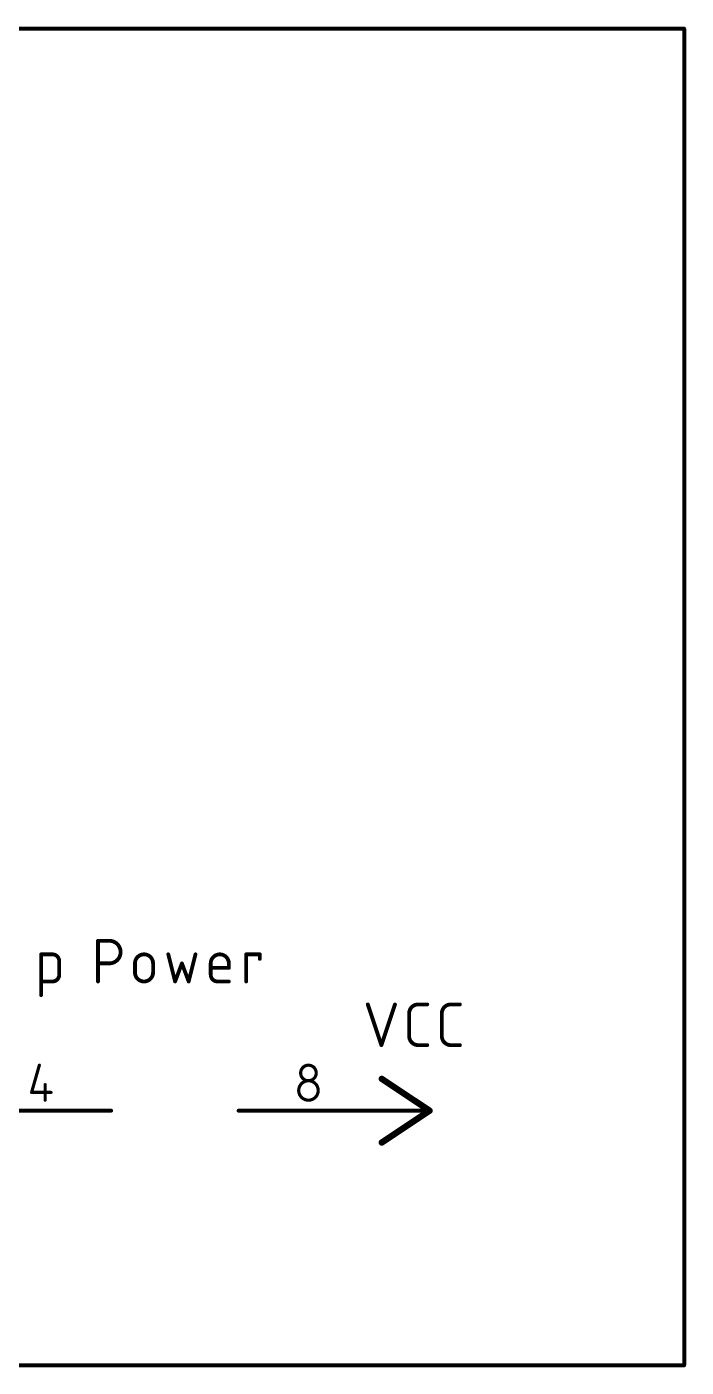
# Model space of a CAD drawing. Extents: x 0 to 150, y 0 to 89.
# Drawn here: x 123.6 to 149.9, y -0.1 to 53.4 of the extents above; entities that cross this region are included whole.
import ezdxf

# ---------------------------------------------------------------- set-up
doc = ezdxf.new("R2010")
doc.units = 0
for name, color, linetype in [('94', 12, 'CONTINUOUS'), ('95', 251, 'CONTINUOUS'), ('96', 251, 'CONTINUOUS'), ('97', 251, 'CONTINUOUS')]:
    doc.layers.add(name, color=color, linetype=linetype)

msp = doc.modelspace()

# ---------------------------------------------------------------- linework, layer by layer
at = {"layer": '94'}
for points, const_width in [([(139.7, 10.16), (137.795, 11.43)], 0.254), ([(121.92, 10.16), (127, 10.16)], 0.1524), ([(137.16, 10.16), (132.08, 10.16)], 0.1524), ([(137.16, 10.16), (139.7, 10.16)], 0.1524), ([(137.795, 8.89), (139.7, 10.16)], 0.254)]:
    msp.add_lwpolyline(points, dxfattribs=dict(at, const_width=const_width))
for points, const_width in [([(137.8302, 11.4828, 1), (137.7598, 11.3772)], 0.127), ([(127, 10.1219, 1), (127, 10.1981)], 0.0762), ([(132.08, 10.1981, 1), (132.08, 10.1219)], 0.0762), ([(137.16, 10.1981, 1), (137.16, 10.1219)], 0.0762), ([(137.16, 10.1219, 1), (137.16, 10.1981)], 0.0762), ([(139.7352, 10.1072, 1), (139.6648, 10.2128)], 0.127), ([(139.6648, 10.1072, 1), (139.7352, 10.2128)], 0.127), ([(139.7, 10.1219, 1), (139.7, 10.1981)], 0.0762), ([(137.7598, 8.9428, 1), (137.8302, 8.8372)], 0.127)]:
    msp.add_lwpolyline(points, format="xyb", dxfattribs=dict(at, const_width=const_width))
at = {"layer": '95', "const_width": 0.127}
for points in [[(124.134, 11.9761), (123.8236, 10.8895)], [(124.3669, 11.2), (124.3669, 10.5791)], [(123.8236, 10.8895), (124.5997, 10.8895)]]:
    msp.add_lwpolyline(points, dxfattribs=at)
at = {"layer": '95'}
for points, const_width in [([(124.1646, 11.9674, 1), (124.1035, 11.9848)], 0.0635), ([(135.1788, 11.6657, 1), (134.5579, 11.6657)], 0.127), ([(124.3986, 11.2, 1), (124.3351, 11.2)], 0.0635), ([(135.2564, 10.9672, 1), (134.4803, 10.9672)], 0.127), ([(134.5579, 11.6657, 1), (135.1788, 11.6657)], 0.127), ([(134.5897, 11.6657, 1), (134.5262, 11.6657)], 0.0635), ([(134.5262, 11.6657, 1), (134.5897, 11.6657)], 0.0635), ([(135.147, 11.6657, 1), (135.2105, 11.6657)], 0.0635), ([(135.2105, 11.6657, 1), (135.1471, 11.6657)], 0.0635), ([(123.8236, 10.9213, 1), (123.8236, 10.8578)], 0.0635), ([(123.7931, 10.8983, 1), (123.8541, 10.8808)], 0.0635), ([(124.5997, 10.8578, 1), (124.5997, 10.9213)], 0.0635), ([(134.4803, 10.9672, 1), (135.2564, 10.9672)], 0.127), ([(134.512, 10.9672, 1), (134.4485, 10.9672)], 0.0635), ([(134.4486, 10.9672, 1), (134.512, 10.9672)], 0.0635), ([(135.2882, 10.9672, 1), (135.2247, 10.9672)], 0.0635), ([(135.2247, 10.9672, 1), (135.2882, 10.9672)], 0.0635), ([(124.3351, 10.5791, 1), (124.3986, 10.5791)], 0.0635)]:
    msp.add_lwpolyline(points, format="xyb", dxfattribs=dict(at, const_width=const_width))
at = {"layer": '96', "const_width": 0.1524}
for points in [[(137.2362, 14.4018), (137.7781, 12.7762)], [(137.7781, 12.7762), (138.3199, 14.4018)], [(139.2469, 14.4018), (139.6082, 14.4018)], [(140.5495, 14.4018), (140.9108, 14.4018)], [(138.8857, 13.1374), (138.8857, 14.0406)], [(140.1883, 13.1374), (140.1883, 14.0406)], [(139.6082, 12.7762), (139.2469, 12.7762)], [(140.9108, 12.7762), (140.5495, 12.7762)]]:
    msp.add_lwpolyline(points, dxfattribs=at)
at = {"layer": '96'}
for points, const_width in [([(137.2723, 14.4138, 1), (137.2001, 14.3898)], 0.0762), ([(138.3561, 14.3898, 1), (138.2838, 14.4138)], 0.0762), ([(139.2469, 14.4018, 0.4142), (138.8857, 14.0406)], 0.1524), ([(139.2469, 14.4399, 1), (139.2469, 14.3637)], 0.0762), ([(139.2469, 14.3637, 1), (139.2469, 14.4399)], 0.0762), ([(139.6082, 14.3637, 1), (139.6082, 14.4399)], 0.0762), ([(140.5495, 14.4018, 0.4142), (140.1883, 14.0406)], 0.1524), ([(140.5495, 14.4399, 1), (140.5495, 14.3637)], 0.0762), ([(140.5495, 14.3637, 1), (140.5495, 14.4399)], 0.0762), ([(140.9108, 14.3637, 1), (140.9108, 14.4399)], 0.0762), ([(138.9238, 14.0406, 1), (138.8476, 14.0406)], 0.0762), ([(138.8476, 14.0406, 1), (138.9238, 14.0406)], 0.0762), ([(140.2264, 14.0406, 1), (140.1502, 14.0406)], 0.0762), ([(140.1502, 14.0406, 1), (140.2264, 14.0406)], 0.0762), ([(138.8857, 13.1374, 0.4142), (139.2469, 12.7762)], 0.1524), ([(138.9238, 13.1374, 1), (138.8476, 13.1374)], 0.0762), ([(138.8476, 13.1374, 1), (138.9238, 13.1374)], 0.0762), ([(139.2469, 12.8143, 1), (139.2469, 12.7381)], 0.0762), ([(139.2469, 12.7381, 1), (139.2469, 12.8143)], 0.0762), ([(139.6082, 12.7381, 1), (139.6082, 12.8143)], 0.0762), ([(140.1883, 13.1374, 0.4142), (140.5495, 12.7762)], 0.1524), ([(140.2264, 13.1374, 1), (140.1502, 13.1374)], 0.0762), ([(140.1502, 13.1374, 1), (140.2264, 13.1374)], 0.0762), ([(140.5495, 12.8143, 1), (140.5495, 12.7381)], 0.0762), ([(140.5495, 12.7381, 1), (140.5495, 12.8143)], 0.0762), ([(140.9108, 12.7381, 1), (140.9108, 12.8143)], 0.0762), ([(137.7419, 12.7882, 1), (137.8142, 12.7642)], 0.0762), ([(137.7419, 12.7642, 1), (137.8142, 12.7882)], 0.0762)]:
    msp.add_lwpolyline(points, format="xyb", dxfattribs=dict(at, const_width=const_width))
at = {"layer": '97', "const_width": 0.1524}
for points in [[(149.86, 53.34), (73.66, 53.34)], [(149.86, 0), (149.86, 53.34)], [(126.4723, 15.3162), (126.4723, 16.9418)], [(126.4723, 16.9418), (126.9239, 16.9418)], [(124.2042, 14.7743), (124.2042, 16.3999)], [(124.2042, 16.3999), (124.6558, 16.3999)], [(124.9267, 16.129), (124.9267, 15.5871)], [(126.9239, 16.0387), (126.4723, 16.0387)], [(127.9484, 15.6774), (127.9484, 16.0387)], [(128.6709, 16.0387), (128.6709, 15.6774)], [(129.2788, 16.3999), (129.5497, 15.3162)], [(129.5497, 15.3162), (129.8206, 16.0387)], [(129.8206, 16.0387), (130.0916, 15.3162)], [(130.0916, 15.3162), (130.3625, 16.3999)], [(130.9704, 15.5871), (130.9704, 16.0387)], [(131.6929, 16.0387), (131.6929, 15.8581)], [(132.3857, 15.3162), (132.3857, 16.3999)], [(132.3857, 16.3999), (132.9276, 16.3999)], [(132.9276, 16.3999), (132.9276, 16.2193)], [(131.6929, 15.8581), (130.9704, 15.8581)], [(124.6558, 15.3162), (124.2042, 15.3162)], [(131.6929, 15.3162), (131.2413, 15.3162)], [(0, 0), (149.86, 0)]]:
    msp.add_lwpolyline(points, dxfattribs=at)
at = {"layer": '97'}
for points, const_width in [([(149.8981, 53.34, 1), (149.8219, 53.34)], 0.0762), ([(149.86, 53.3019, 1), (149.86, 53.3781)], 0.0762), ([(126.5104, 16.9418, 1), (126.4342, 16.9418)], 0.0762), ([(126.4723, 16.9799, 1), (126.4723, 16.9037)], 0.0762), ([(126.9239, 16.0387, 1), (126.9239, 16.9418)], 0.1524), ([(126.9239, 16.9799, 1), (126.9239, 16.9037)], 0.0762), ([(126.9239, 16.9037, 1), (126.9239, 16.9799)], 0.0762), ([(124.2423, 16.3999, 1), (124.1661, 16.3999)], 0.0762), ([(124.2042, 16.438, 1), (124.2042, 16.3618)], 0.0762), ([(124.9267, 16.129, 0.4142), (124.6558, 16.3999)], 0.1524), ([(124.6558, 16.438, 1), (124.6558, 16.3618)], 0.0762), ([(124.6558, 16.3618, 1), (124.6558, 16.438)], 0.0762), ([(124.9648, 16.129, 1), (124.8886, 16.129)], 0.0762), ([(124.8886, 16.129, 1), (124.9648, 16.129)], 0.0762), ([(126.4723, 16.0768, 1), (126.4723, 16.0006)], 0.0762), ([(126.9239, 16.0768, 1), (126.9239, 16.0006)], 0.0762), ([(126.9239, 16.0006, 1), (126.9239, 16.0768)], 0.0762), ([(128.6709, 16.0387, 1), (127.9484, 16.0387)], 0.1524), ([(127.9865, 16.0387, 1), (127.9103, 16.0387)], 0.0762), ([(127.9103, 16.0387, 1), (127.9865, 16.0387)], 0.0762), ([(128.709, 16.0387, 1), (128.6328, 16.0387)], 0.0762), ([(128.6328, 16.0387, 1), (128.709, 16.0387)], 0.0762), ([(129.3157, 16.4092, 1), (129.2418, 16.3907)], 0.0762), ([(129.8563, 16.0521, 1), (129.785, 16.0253)], 0.0762), ([(129.8563, 16.0253, 1), (129.785, 16.0521)], 0.0762), ([(130.3995, 16.3907, 1), (130.3255, 16.4092)], 0.0762), ([(131.6929, 16.0387, 1), (130.9704, 16.0387)], 0.1524), ([(131.0085, 16.0387, 1), (130.9323, 16.0387)], 0.0762), ([(130.9323, 16.0387, 1), (131.0085, 16.0387)], 0.0762), ([(131.731, 16.0387, 1), (131.6548, 16.0387)], 0.0762), ([(131.6548, 16.0387, 1), (131.731, 16.0387)], 0.0762), ([(132.4238, 16.3999, 1), (132.3476, 16.3999)], 0.0762), ([(132.3857, 16.438, 1), (132.3857, 16.3618)], 0.0762), ([(132.9657, 16.3999, 1), (132.8895, 16.3999)], 0.0762), ([(132.8895, 16.2193, 1), (132.9657, 16.2193)], 0.0762), ([(132.9276, 16.3618, 1), (132.9276, 16.438)], 0.0762), ([(124.6558, 15.3162, 0.4142), (124.9267, 15.5871)], 0.1524), ([(124.9648, 15.5871, 1), (124.8886, 15.5871)], 0.0762), ([(124.8886, 15.5871, 1), (124.9648, 15.5871)], 0.0762), ([(127.9484, 15.6774, 1), (128.6709, 15.6774)], 0.1524), ([(127.9865, 15.6774, 1), (127.9103, 15.6774)], 0.0762), ([(127.9103, 15.6774, 1), (127.9865, 15.6774)], 0.0762), ([(128.709, 15.6774, 1), (128.6328, 15.6774)], 0.0762), ([(128.6328, 15.6774, 1), (128.709, 15.6774)], 0.0762), ([(130.9704, 15.8962, 1), (130.9704, 15.82)], 0.0762), ([(130.9704, 15.5871, 0.4142), (131.2413, 15.3162)], 0.1524), ([(131.0085, 15.5871, 1), (130.9323, 15.5871)], 0.0762), ([(130.9323, 15.5871, 1), (131.0085, 15.5871)], 0.0762), ([(131.6548, 15.8581, 1), (131.731, 15.8581)], 0.0762), ([(131.6929, 15.82, 1), (131.6929, 15.8962)], 0.0762), ([(124.2042, 15.3543, 1), (124.2042, 15.2781)], 0.0762), ([(124.6558, 15.3543, 1), (124.6558, 15.2781)], 0.0762), ([(124.6558, 15.2781, 1), (124.6558, 15.3543)], 0.0762), ([(126.4342, 15.3162, 1), (126.5104, 15.3162)], 0.0762), ([(129.514, 15.3296, 1), (129.5854, 15.3028)], 0.0762), ([(129.5127, 15.307, 1), (129.5867, 15.3254)], 0.0762), ([(130.0546, 15.3254, 1), (130.1285, 15.307)], 0.0762), ([(130.0559, 15.3028, 1), (130.1272, 15.3296)], 0.0762), ([(131.2413, 15.3543, 1), (131.2413, 15.2781)], 0.0762), ([(131.2413, 15.2781, 1), (131.2413, 15.3543)], 0.0762), ([(131.6929, 15.2781, 1), (131.6929, 15.3543)], 0.0762), ([(132.3476, 15.3162, 1), (132.4238, 15.3162)], 0.0762), ([(124.1661, 14.7743, 1), (124.2423, 14.7743)], 0.0762), ([(149.8219, 0, 1), (149.8981, 0)], 0.0762), ([(149.86, -0.0381, 1), (149.86, 0.0381)], 0.0762)]:
    msp.add_lwpolyline(points, format="xyb", dxfattribs=dict(at, const_width=const_width))

doc.saveas('drawing.dxf')
